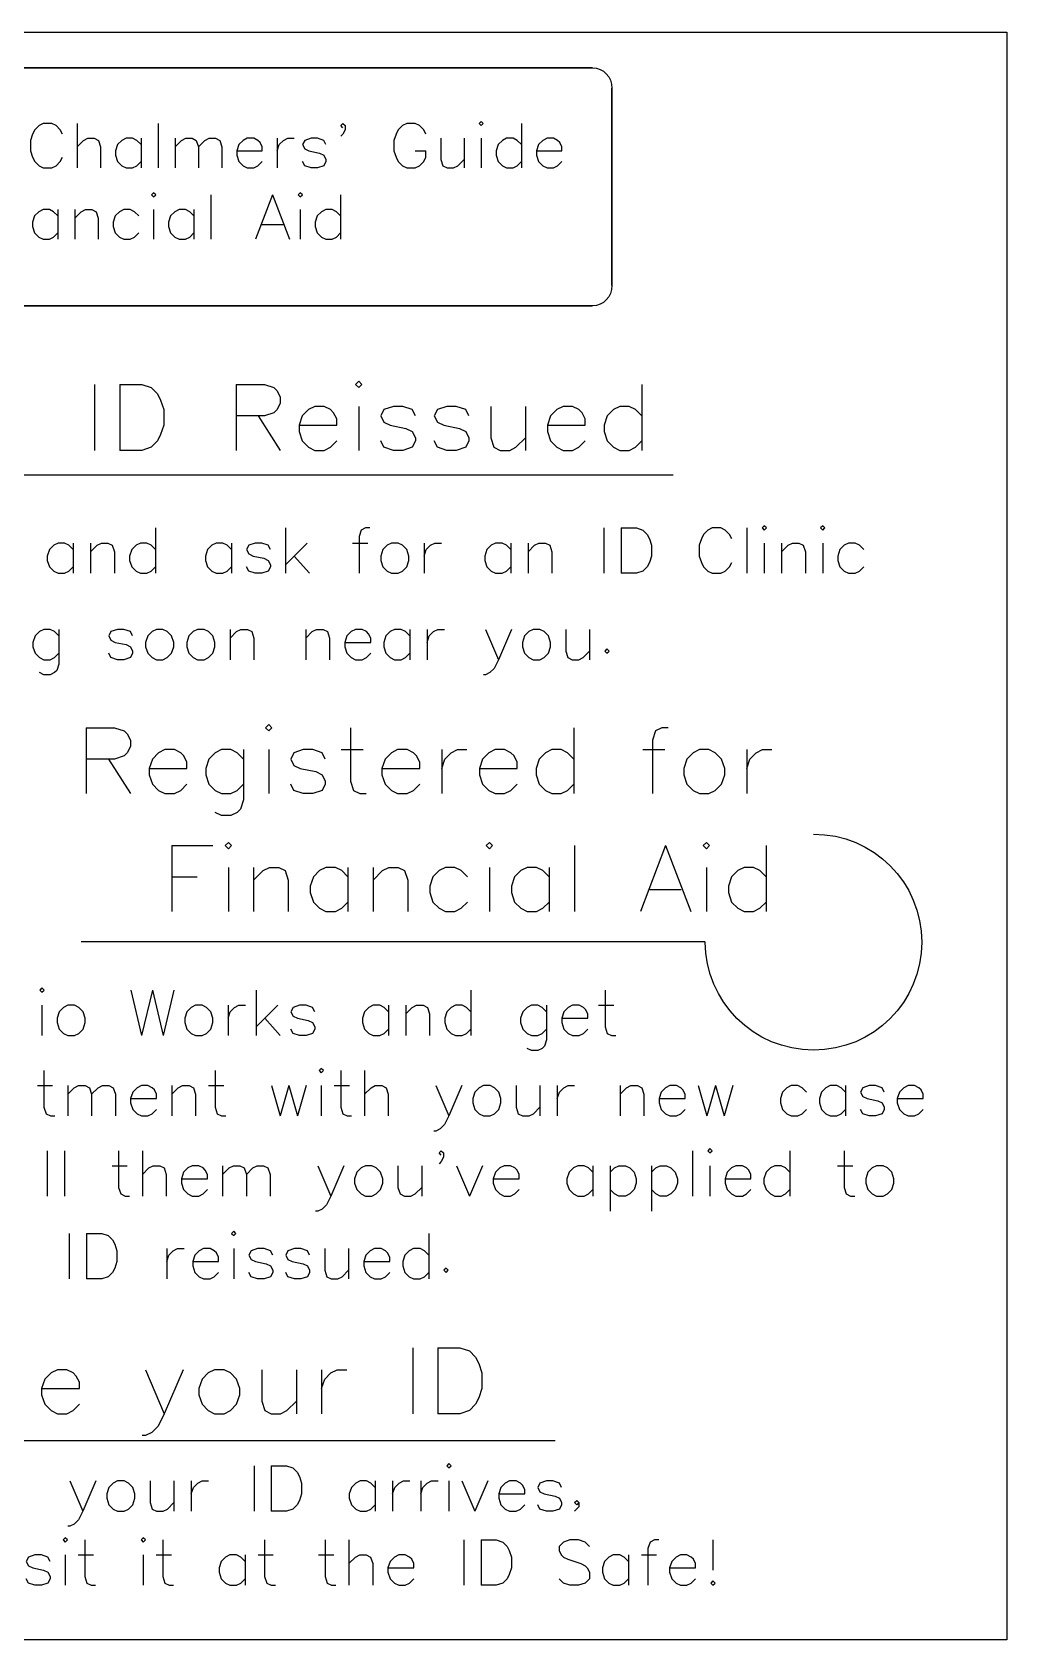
# Model space of a CAD drawing. Extents: x 0 to 396, y 0 to 198.
# Drawn here: x 276.6 to 396.5, y 0.4 to 198.1 of the extents above; entities that cross this region are included whole.
import ezdxf

# ---------------------------------------------------------------- set-up
doc = ezdxf.new("R2010")
doc.units = 0
doc.layers.get('0').update_dxf_attribs({"linetype": 'CONTINUOUS'})
doc.layers.add('Layer_1', color=7, linetype='CONTINUOUS')

msp = doc.modelspace()

# ---------------------------------------------------------------- linework, layer by layer
at = {"color": 7}
for points in [[(246.543592, 193.688111), (345.552136, 193.688111)], [(347.934304, 191.167046), (347.934304, 166.922457)], [(345.552136, 164.401392), (246.543592, 164.401392)]]:
    msp.add_lwpolyline(points, close=True, dxfattribs=at)
for points in [[(280.34556, 185.539875), (280.084144, 186.059658), (279.56132, 186.579441), (279.038496, 186.839332), (277.99284, 186.839332), (277.470016, 186.579441), (276.947184, 186.059658), (276.685776, 185.539875), (276.42436, 184.760201), (276.42436, 183.460743), (276.685776, 182.68107), (276.947184, 182.161286), (277.470016, 181.641504), (277.99284, 181.381612), (279.038496, 181.381612), (279.56132, 181.641504), (280.084144, 182.161286), (280.34556, 182.68107)], [(282.175448, 186.839332), (282.175448, 181.381612)], [(292.109152, 186.839332), (292.109152, 181.381612)], [(314.852096, 186.319549), (314.59068, 186.579441), (314.852096, 186.839332), (315.113512, 186.579441), (315.113512, 186.059658), (314.852096, 185.539875), (314.59068, 185.279983)], [(325.047208, 185.539875), (324.785792, 186.059658), (324.262968, 186.579441), (323.740144, 186.839332), (322.694488, 186.839332), (322.171664, 186.579441), (321.64884, 186.059658), (321.387424, 185.539875), (321.126008, 184.760201), (321.126008, 183.460743), (321.387424, 182.68107), (321.64884, 182.161286), (322.171664, 181.641504), (322.694488, 181.381612), (323.740144, 181.381612), (324.262968, 181.641504), (324.785792, 182.161286), (325.047208, 182.68107), (325.047208, 183.460743)], [(331.582536, 186.839332), (331.843952, 186.579441), (332.10536, 186.839332), (331.843952, 187.099223), (331.582536, 186.839332)], [(336.8108, 186.839332), (336.8108, 181.381612)], [(282.175448, 183.980526), (282.959688, 184.760201), (283.48252, 185.020092), (284.26676, 185.020092), (284.789584, 184.760201), (285.050992, 183.980526), (285.050992, 181.381612)], [(290.017848, 184.240418), (289.495024, 184.760201), (288.972192, 185.020092), (288.187952, 185.020092), (287.665128, 184.760201), (287.142304, 184.240418), (286.880896, 183.460743), (286.880896, 182.940961), (287.142304, 182.161286), (287.665128, 181.641504), (288.187952, 181.381612), (288.972192, 181.381612), (289.495024, 181.641504), (290.017848, 182.161286)], [(290.017848, 185.020092), (290.017848, 181.381612)], [(294.200456, 185.020092), (294.200456, 181.381612)], [(294.200456, 183.980526), (294.984696, 184.760201), (295.507528, 185.020092), (296.29176, 185.020092), (296.814584, 184.760201), (297.076, 183.980526), (297.076, 181.381612)], [(297.076, 183.980526), (297.86024, 184.760201), (298.383072, 185.020092), (299.167304, 185.020092), (299.690136, 184.760201), (299.951544, 183.980526), (299.951544, 181.381612)], [(301.78144, 183.460743), (304.918392, 183.460743), (304.918392, 183.980526), (304.656984, 184.50031), (304.395568, 184.760201), (303.872744, 185.020092), (303.088496, 185.020092), (302.565672, 184.760201), (302.042848, 184.240418), (301.78144, 183.460743), (301.78144, 182.940961), (302.042848, 182.161286), (302.565672, 181.641504), (303.088496, 181.381612), (303.872744, 181.381612), (304.395568, 181.641504), (304.918392, 182.161286)], [(306.748288, 185.020092), (306.748288, 181.381612)], [(306.748288, 183.460743), (307.009704, 184.240418), (307.532528, 184.760201), (308.055352, 185.020092), (308.839592, 185.020092)], [(312.760792, 184.240418), (312.499376, 184.760201), (311.715136, 185.020092), (310.930896, 185.020092), (310.146656, 184.760201), (309.885248, 184.240418), (310.146656, 183.720635), (310.669488, 183.460743), (311.976552, 183.200852), (312.499376, 182.940961), (312.760792, 182.421178), (312.760792, 182.161286), (312.499376, 181.641504), (311.715136, 181.381612), (310.930896, 181.381612), (310.146656, 181.641504), (309.885248, 182.161286)], [(326.877096, 185.020092), (326.877096, 182.421178), (327.138512, 181.641504), (327.661336, 181.381612), (328.445576, 181.381612), (328.968408, 181.641504), (329.75264, 182.421178)], [(329.75264, 185.020092), (329.75264, 181.381612)], [(331.843952, 185.020092), (331.843952, 181.381612)], [(336.8108, 184.240418), (336.287976, 184.760201), (335.765144, 185.020092), (334.980904, 185.020092), (334.45808, 184.760201), (333.935256, 184.240418), (333.67384, 183.460743), (333.67384, 182.940961), (333.935256, 182.161286), (334.45808, 181.641504), (334.980904, 181.381612), (335.765144, 181.381612), (336.287976, 181.641504), (336.8108, 182.161286)], [(338.640688, 183.460743), (341.777648, 183.460743), (341.777648, 183.980526), (341.516232, 184.50031), (341.254824, 184.760201), (340.731992, 185.020092), (339.94776, 185.020092), (339.424928, 184.760201), (338.902104, 184.240418), (338.640688, 183.460743), (338.640688, 182.940961), (338.902104, 182.161286), (339.424928, 181.641504), (339.94776, 181.381612), (340.731992, 181.381612), (341.254824, 181.641504), (341.777648, 182.161286)], [(323.740144, 183.460743), (325.047208, 183.460743)], [(291.297048, 178.070839), (291.558464, 177.810948), (291.819872, 178.070839), (291.558464, 178.33073), (291.297048, 178.070839)], [(298.616616, 178.070839), (298.616616, 172.613119)], [(306.1976, 178.070839), (304.106288, 172.613119)], [(306.1976, 178.070839), (308.288904, 172.613119)], [(309.334552, 178.070839), (309.595968, 177.810948), (309.857384, 178.070839), (309.595968, 178.33073), (309.334552, 178.070839)], [(314.562816, 178.070839), (314.562816, 172.613119)], [(279.794872, 175.471925), (279.272048, 175.991708), (278.749216, 176.251599), (277.964976, 176.251599), (277.442152, 175.991708), (276.919328, 175.471925), (276.657912, 174.69225), (276.657912, 174.172468), (276.919328, 173.392794), (277.442152, 172.873011), (277.964976, 172.613119), (278.749216, 172.613119), (279.272048, 172.873011), (279.794872, 173.392794)], [(279.794872, 176.251599), (279.794872, 172.613119)], [(281.886176, 176.251599), (281.886176, 172.613119)], [(281.886176, 175.212034), (282.670416, 175.991708), (283.19324, 176.251599), (283.97748, 176.251599), (284.500304, 175.991708), (284.76172, 175.212034), (284.76172, 172.613119)], [(289.728568, 175.471925), (289.205744, 175.991708), (288.68292, 176.251599), (287.89868, 176.251599), (287.375848, 175.991708), (286.853024, 175.471925), (286.591616, 174.69225), (286.591616, 174.172468), (286.853024, 173.392794), (287.375848, 172.873011), (287.89868, 172.613119), (288.68292, 172.613119), (289.205744, 172.873011), (289.728568, 173.392794)], [(291.558464, 176.251599), (291.558464, 172.613119)], [(296.525312, 175.471925), (296.002488, 175.991708), (295.479656, 176.251599), (294.695416, 176.251599), (294.172592, 175.991708), (293.649768, 175.471925), (293.388352, 174.69225), (293.388352, 174.172468), (293.649768, 173.392794), (294.172592, 172.873011), (294.695416, 172.613119), (295.479656, 172.613119), (296.002488, 172.873011), (296.525312, 173.392794)], [(296.525312, 176.251599), (296.525312, 172.613119)], [(309.595968, 176.251599), (309.595968, 172.613119)], [(314.562816, 175.471925), (314.039992, 175.991708), (313.517168, 176.251599), (312.732928, 176.251599), (312.210096, 175.991708), (311.687272, 175.471925), (311.425856, 174.69225), (311.425856, 174.172468), (311.687272, 173.392794), (312.210096, 172.873011), (312.732928, 172.613119), (313.517168, 172.613119), (314.039992, 172.873011), (314.562816, 173.392794)], [(304.890528, 174.432359), (307.504664, 174.432359)], [(284.308272, 154.743037), (284.308272, 146.640366)], [(287.402208, 154.743037), (287.402208, 146.640366)], [(287.402208, 154.743037), (290.109408, 154.743037), (291.269632, 154.357196), (292.04312, 153.585513), (292.429864, 152.81383), (292.816608, 151.656305), (292.816608, 149.727098), (292.429864, 148.569574), (292.04312, 147.79789), (291.269632, 147.026207), (290.109408, 146.640366), (287.402208, 146.640366)], [(301.71168, 154.743037), (301.71168, 146.640366)], [(301.71168, 154.743037), (305.192368, 154.743037), (306.352592, 154.357196), (306.739336, 153.971354), (307.12608, 153.199671), (307.12608, 152.427988), (306.739336, 151.656305), (306.352592, 151.270464), (305.192368, 150.884622), (301.71168, 150.884622)], [(316.407896, 154.743037), (316.79464, 154.357196), (317.181384, 154.743037), (316.79464, 155.128878), (316.407896, 154.743037)], [(351.601456, 154.743037), (351.601456, 146.640366)], [(304.41888, 150.884622), (307.12608, 146.640366)], [(309.446528, 149.727098), (314.08744, 149.727098), (314.08744, 150.498781), (313.700696, 151.270464), (313.313952, 151.656305), (312.540472, 152.042146), (311.38024, 152.042146), (310.60676, 151.656305), (309.833272, 150.884622), (309.446528, 149.727098), (309.446528, 148.955414), (309.833272, 147.79789), (310.60676, 147.026207), (311.38024, 146.640366), (312.540472, 146.640366), (313.313952, 147.026207), (314.08744, 147.79789)], [(316.79464, 152.042146), (316.79464, 146.640366)], [(323.756, 150.884622), (323.369256, 151.656305), (322.209032, 152.042146), (321.0488, 152.042146), (319.888576, 151.656305), (319.501832, 150.884622), (319.888576, 150.112939), (320.662056, 149.727098), (322.595768, 149.341256), (323.369256, 148.955414), (323.756, 148.183732), (323.756, 147.79789), (323.369256, 147.026207), (322.209032, 146.640366), (321.0488, 146.640366), (319.888576, 147.026207), (319.501832, 147.79789)], [(330.330624, 150.884622), (329.94388, 151.656305), (328.783656, 152.042146), (327.623424, 152.042146), (326.4632, 151.656305), (326.076456, 150.884622), (326.4632, 150.112939), (327.23668, 149.727098), (329.170392, 149.341256), (329.94388, 148.955414), (330.330624, 148.183732), (330.330624, 147.79789), (329.94388, 147.026207), (328.783656, 146.640366), (327.623424, 146.640366), (326.4632, 147.026207), (326.076456, 147.79789)], [(333.037816, 152.042146), (333.037816, 148.183732), (333.42456, 147.026207), (334.19804, 146.640366), (335.358272, 146.640366), (336.131752, 147.026207), (337.291984, 148.183732)], [(337.291984, 152.042146), (337.291984, 146.640366)], [(339.999184, 149.727098), (344.640096, 149.727098), (344.640096, 150.498781), (344.253352, 151.270464), (343.866608, 151.656305), (343.093128, 152.042146), (341.932896, 152.042146), (341.159416, 151.656305), (340.385928, 150.884622), (339.999184, 149.727098), (339.999184, 148.955414), (340.385928, 147.79789), (341.159416, 147.026207), (341.932896, 146.640366), (343.093128, 146.640366), (343.866608, 147.026207), (344.640096, 147.79789)], [(351.601456, 150.884622), (350.827968, 151.656305), (350.054488, 152.042146), (348.894256, 152.042146), (348.120776, 151.656305), (347.347288, 150.884622), (346.960544, 149.727098), (346.960544, 148.955414), (347.347288, 147.79789), (348.120776, 147.026207), (348.894256, 146.640366), (350.054488, 146.640366), (350.827968, 147.026207), (351.601456, 147.79789)], [(236.19128, 143.609001), (355.455312, 143.609001)], [(291.804176, 137.097592), (291.804176, 131.516842)], [(307.786416, 137.097592), (307.786416, 131.516842)], [(318.174864, 137.097592), (317.642128, 137.097592), (317.109384, 136.831842), (316.843016, 136.034592), (316.843016, 131.516842)], [(346.94288, 137.097592), (346.94288, 131.516842)], [(349.073832, 137.097592), (349.073832, 131.516842)], [(349.073832, 137.097592), (350.938432, 137.097592), (351.737544, 136.831842), (352.27028, 136.300342), (352.536648, 135.768842), (352.803024, 134.971592), (352.803024, 133.642842), (352.536648, 132.845593), (352.27028, 132.314092), (351.737544, 131.782592), (350.938432, 131.516842), (349.073832, 131.516842)], [(362.658736, 135.768842), (362.392368, 136.300342), (361.859624, 136.831842), (361.326888, 137.097592), (360.261408, 137.097592), (359.728656, 136.831842), (359.19592, 136.300342), (358.929552, 135.768842), (358.663176, 134.971592), (358.663176, 133.642842), (358.929552, 132.845593), (359.19592, 132.314092), (359.728656, 131.782592), (360.261408, 131.516842), (361.326888, 131.516842), (361.859624, 131.782592), (362.392368, 132.314092), (362.658736, 132.845593)], [(364.523328, 137.097592), (364.523328, 131.516842)], [(366.38792, 137.097592), (366.654288, 136.831842), (366.920664, 137.097592), (366.654288, 137.363342), (366.38792, 137.097592)], [(373.579928, 137.097592), (373.846304, 136.831842), (374.112672, 137.097592), (373.846304, 137.363342), (373.579928, 137.097592)], [(281.682096, 134.440093), (281.14936, 134.971592), (280.616616, 135.237342), (279.817512, 135.237342), (279.284768, 134.971592), (278.752024, 134.440093), (278.485656, 133.642842), (278.485656, 133.111342), (278.752024, 132.314092), (279.284768, 131.782592), (279.817512, 131.516842), (280.616616, 131.516842), (281.14936, 131.782592), (281.682096, 132.314092)], [(281.682096, 135.237342), (281.682096, 131.516842)], [(283.813072, 135.237342), (283.813072, 131.516842)], [(283.813072, 134.174342), (284.612184, 134.971592), (285.14492, 135.237342), (285.94404, 135.237342), (286.476776, 134.971592), (286.743144, 134.174342), (286.743144, 131.516842)], [(291.804176, 134.440093), (291.27144, 134.971592), (290.738696, 135.237342), (289.939592, 135.237342), (289.406848, 134.971592), (288.874104, 134.440093), (288.607736, 133.642842), (288.607736, 133.111342), (288.874104, 132.314092), (289.406848, 131.782592), (289.939592, 131.516842), (290.738696, 131.516842), (291.27144, 131.782592), (291.804176, 132.314092)], [(301.127144, 134.440093), (300.594408, 134.971592), (300.061664, 135.237342), (299.26256, 135.237342), (298.729808, 134.971592), (298.197072, 134.440093), (297.930704, 133.642842), (297.930704, 133.111342), (298.197072, 132.314092), (298.729808, 131.782592), (299.26256, 131.516842), (300.061664, 131.516842), (300.594408, 131.782592), (301.127144, 132.314092)], [(301.127144, 135.237342), (301.127144, 131.516842)], [(305.921824, 134.440093), (305.655448, 134.971592), (304.856336, 135.237342), (304.057232, 135.237342), (303.25812, 134.971592), (302.991752, 134.440093), (303.25812, 133.908592), (303.790864, 133.642842), (305.122712, 133.377092), (305.655448, 133.111342), (305.921824, 132.579842), (305.921824, 132.314092), (305.655448, 131.782592), (304.856336, 131.516842), (304.057232, 131.516842), (303.25812, 131.782592), (302.991752, 132.314092)], [(310.45012, 135.237342), (307.786416, 132.579842)], [(316.043904, 135.237342), (317.908496, 135.237342)], [(320.838568, 135.237342), (320.305824, 134.971592), (319.773088, 134.440093), (319.50672, 133.642842), (319.50672, 133.111342), (319.773088, 132.314092), (320.305824, 131.782592), (320.838568, 131.516842), (321.637672, 131.516842), (322.170416, 131.782592), (322.703152, 132.314092), (322.969536, 133.111342), (322.969536, 133.642842), (322.703152, 134.440093), (322.170416, 134.971592), (321.637672, 135.237342), (320.838568, 135.237342)], [(324.83412, 135.237342), (324.83412, 131.516842)], [(324.83412, 133.642842), (325.100496, 134.440093), (325.633232, 134.971592), (326.165968, 135.237342), (326.965088, 135.237342)], [(335.488944, 134.440093), (334.956208, 134.971592), (334.423464, 135.237342), (333.62436, 135.237342), (333.091616, 134.971592), (332.558872, 134.440093), (332.292504, 133.642842), (332.292504, 133.111342), (332.558872, 132.314092), (333.091616, 131.782592), (333.62436, 131.516842), (334.423464, 131.516842), (334.956208, 131.782592), (335.488944, 132.314092)], [(335.488944, 135.237342), (335.488944, 131.516842)], [(337.619912, 135.237342), (337.619912, 131.516842)], [(337.619912, 134.174342), (338.419024, 134.971592), (338.95176, 135.237342), (339.75088, 135.237342), (340.283616, 134.971592), (340.549984, 134.174342), (340.549984, 131.516842)], [(366.654288, 135.237342), (366.654288, 131.516842)], [(368.785256, 135.237342), (368.785256, 131.516842)], [(368.785256, 134.174342), (369.584368, 134.971592), (370.117104, 135.237342), (370.916224, 135.237342), (371.44896, 134.971592), (371.715328, 134.174342), (371.715328, 131.516842)], [(373.846304, 135.237342), (373.846304, 131.516842)], [(378.907336, 134.440093), (378.3746, 134.971592), (377.841856, 135.237342), (377.042752, 135.237342), (376.51, 134.971592), (375.977264, 134.440093), (375.710896, 133.642842), (375.710896, 133.111342), (375.977264, 132.314092), (376.51, 131.782592), (377.042752, 131.516842), (377.841856, 131.516842), (378.3746, 131.782592), (378.907336, 132.314092)], [(308.851896, 133.642842), (310.716488, 131.516842)], [(279.918896, 123.817541), (279.38616, 124.34904), (278.853416, 124.61479), (278.054312, 124.61479), (277.521568, 124.34904), (276.988824, 123.817541), (276.722456, 123.02029), (276.722456, 122.48879), (276.988824, 121.691541), (277.521568, 121.160041), (278.054312, 120.89429), (278.853416, 120.89429), (279.38616, 121.160041), (279.918896, 121.691541)], [(279.918896, 124.61479), (279.918896, 120.36279), (279.652528, 119.565541), (279.38616, 119.299791), (278.853416, 119.034041), (278.054312, 119.034041), (277.521568, 119.299791)], [(288.975496, 123.817541), (288.709128, 124.34904), (287.910016, 124.61479), (287.110904, 124.61479), (286.311792, 124.34904), (286.045424, 123.817541), (286.311792, 123.286041), (286.844536, 123.02029), (288.176392, 122.75454), (288.709128, 122.48879), (288.975496, 121.95729), (288.975496, 121.691541), (288.709128, 121.160041), (287.910016, 120.89429), (287.110904, 120.89429), (286.311792, 121.160041), (286.045424, 121.691541)], [(291.905584, 124.61479), (291.37284, 124.34904), (290.840096, 123.817541), (290.573728, 123.02029), (290.573728, 122.48879), (290.840096, 121.691541), (291.37284, 121.160041), (291.905584, 120.89429), (292.704688, 120.89429), (293.237432, 121.160041), (293.770168, 121.691541), (294.036544, 122.48879), (294.036544, 123.02029), (293.770168, 123.817541), (293.237432, 124.34904), (292.704688, 124.61479), (291.905584, 124.61479)], [(296.966616, 124.61479), (296.433872, 124.34904), (295.901136, 123.817541), (295.634768, 123.02029), (295.634768, 122.48879), (295.901136, 121.691541), (296.433872, 121.160041), (296.966616, 120.89429), (297.76572, 120.89429), (298.298472, 121.160041), (298.831208, 121.691541), (299.097584, 122.48879), (299.097584, 123.02029), (298.831208, 123.817541), (298.298472, 124.34904), (297.76572, 124.61479), (296.966616, 124.61479)], [(300.962168, 124.61479), (300.962168, 120.89429)], [(300.962168, 123.55179), (301.761288, 124.34904), (302.294024, 124.61479), (303.093136, 124.61479), (303.625872, 124.34904), (303.89224, 123.55179), (303.89224, 120.89429)], [(310.285144, 124.61479), (310.285144, 120.89429)], [(310.285144, 123.55179), (311.084256, 124.34904), (311.617, 124.61479), (312.416112, 124.61479), (312.948848, 124.34904), (313.215216, 123.55179), (313.215216, 120.89429)], [(315.079816, 123.02029), (318.276256, 123.02029), (318.276256, 123.55179), (318.00988, 124.08329), (317.743512, 124.34904), (317.210768, 124.61479), (316.411664, 124.61479), (315.87892, 124.34904), (315.346184, 123.817541), (315.079816, 123.02029), (315.079816, 122.48879), (315.346184, 121.691541), (315.87892, 121.160041), (316.411664, 120.89429), (317.210768, 120.89429), (317.743512, 121.160041), (318.276256, 121.691541)], [(323.07092, 123.817541), (322.538184, 124.34904), (322.00544, 124.61479), (321.206328, 124.61479), (320.673584, 124.34904), (320.140848, 123.817541), (319.87448, 123.02029), (319.87448, 122.48879), (320.140848, 121.691541), (320.673584, 121.160041), (321.206328, 120.89429), (322.00544, 120.89429), (322.538184, 121.160041), (323.07092, 121.691541)], [(323.07092, 124.61479), (323.07092, 120.89429)], [(325.201888, 124.61479), (325.201888, 120.89429)], [(325.201888, 123.02029), (325.468264, 123.817541), (326.001, 124.34904), (326.533736, 124.61479), (327.332848, 124.61479)], [(335.590336, 124.61479), (333.992112, 120.89429), (333.459376, 119.831291), (332.926632, 119.299791), (332.393896, 119.034041), (332.12752, 119.034041)], [(332.393896, 124.61479), (333.992112, 120.89429)], [(338.25404, 124.61479), (337.721296, 124.34904), (337.18856, 123.817541), (336.922192, 123.02029), (336.922192, 122.48879), (337.18856, 121.691541), (337.721296, 121.160041), (338.25404, 120.89429), (339.053152, 120.89429), (339.585896, 121.160041), (340.118632, 121.691541), (340.385008, 122.48879), (340.385008, 123.02029), (340.118632, 123.817541), (339.585896, 124.34904), (339.053152, 124.61479), (338.25404, 124.61479)], [(342.249608, 124.61479), (342.249608, 121.95729), (342.515976, 121.160041), (343.04872, 120.89429), (343.847824, 120.89429), (344.380568, 121.160041), (345.179672, 121.95729)], [(345.179672, 124.61479), (345.179672, 120.89429)], [(347.31064, 122.223041), (347.044272, 121.95729), (347.31064, 121.691541), (347.577008, 121.95729), (347.31064, 122.223041)], [(305.334528, 112.531925), (305.721272, 112.146077), (306.108016, 112.531925), (305.721272, 112.917757), (305.334528, 112.531925)], [(283.290208, 112.531925), (283.290208, 104.429245)], [(283.290208, 112.531925), (286.770888, 112.531925), (287.931112, 112.146077), (288.317856, 111.760229), (288.7046, 110.988549), (288.7046, 110.216869), (288.317856, 109.445189), (287.931112, 109.059349), (286.770888, 108.673501), (283.290208, 108.673501)], [(315.776568, 112.531925), (315.776568, 105.972613), (316.163312, 104.815093), (316.9368, 104.429245), (317.71028, 104.429245)], [(343.235288, 112.531925), (343.235288, 104.429245)], [(354.837552, 112.531925), (354.064064, 112.531925), (353.290584, 112.146077), (352.90384, 110.988549), (352.90384, 104.429245)], [(291.025056, 107.515973), (295.665968, 107.515973), (295.665968, 108.287669), (295.279216, 109.059349), (294.89248, 109.445189), (294.118992, 109.831029), (292.958768, 109.831029), (292.18528, 109.445189), (291.4118, 108.673501), (291.025056, 107.515973), (291.025056, 106.744293), (291.4118, 105.586773), (292.18528, 104.815093), (292.958768, 104.429245), (294.118992, 104.429245), (294.89248, 104.815093), (295.665968, 105.586773)], [(302.627336, 108.673501), (301.853848, 109.445189), (301.08036, 109.831029), (299.920128, 109.831029), (299.146648, 109.445189), (298.373168, 108.673501), (297.986424, 107.515973), (297.986424, 106.744293), (298.373168, 105.586773), (299.146648, 104.815093), (299.920128, 104.429245), (301.08036, 104.429245), (301.853848, 104.815093), (302.627336, 105.586773)], [(302.627336, 109.831029), (302.627336, 103.657565), (302.240584, 102.500037), (301.853848, 102.114197), (301.08036, 101.728357), (299.920128, 101.728357), (299.146648, 102.114197)], [(305.721272, 109.831029), (305.721272, 104.429245)], [(312.682632, 108.673501), (312.295888, 109.445189), (311.135656, 109.831029), (309.975432, 109.831029), (308.8152, 109.445189), (308.428464, 108.673501), (308.8152, 107.901821), (309.588696, 107.515973), (311.5224, 107.130141), (312.295888, 106.744293), (312.682632, 105.972613), (312.682632, 105.586773), (312.295888, 104.815093), (311.135656, 104.429245), (309.975432, 104.429245), (308.8152, 104.815093), (308.428464, 105.586773)], [(314.616344, 109.831029), (317.323544, 109.831029)], [(319.643992, 107.515973), (324.284904, 107.515973), (324.284904, 108.287669), (323.89816, 109.059349), (323.511416, 109.445189), (322.737928, 109.831029), (321.577704, 109.831029), (320.804216, 109.445189), (320.030736, 108.673501), (319.643992, 107.515973), (319.643992, 106.744293), (320.030736, 105.586773), (320.804216, 104.815093), (321.577704, 104.429245), (322.737928, 104.429245), (323.511416, 104.815093), (324.284904, 105.586773)], [(326.992104, 109.831029), (326.992104, 104.429245)], [(326.992104, 107.515973), (327.378848, 108.673501), (328.152328, 109.445189), (328.925816, 109.831029), (330.08604, 109.831029)], [(331.633008, 107.515973), (336.27392, 107.515973), (336.27392, 108.287669), (335.887176, 109.059349), (335.50044, 109.445189), (334.726944, 109.831029), (333.56672, 109.831029), (332.793232, 109.445189), (332.019752, 108.673501), (331.633008, 107.515973), (331.633008, 106.744293), (332.019752, 105.586773), (332.793232, 104.815093), (333.56672, 104.429245), (334.726944, 104.429245), (335.50044, 104.815093), (336.27392, 105.586773)], [(343.235288, 108.673501), (342.461808, 109.445189), (341.688312, 109.831029), (340.528088, 109.831029), (339.7546, 109.445189), (338.98112, 108.673501), (338.594376, 107.515973), (338.594376, 106.744293), (338.98112, 105.586773), (339.7546, 104.815093), (340.528088, 104.429245), (341.688312, 104.429245), (342.461808, 104.815093), (343.235288, 105.586773)], [(351.743608, 109.831029), (354.450816, 109.831029)], [(358.704976, 109.831029), (357.931496, 109.445189), (357.158016, 108.673501), (356.771272, 107.515973), (356.771272, 106.744293), (357.158016, 105.586773), (357.931496, 104.815093), (358.704976, 104.429245), (359.865208, 104.429245), (360.638696, 104.815093), (361.412184, 105.586773), (361.79892, 106.744293), (361.79892, 107.515973), (361.412184, 108.673501), (360.638696, 109.445189), (359.865208, 109.831029), (358.704976, 109.831029)], [(364.50612, 109.831029), (364.50612, 104.429245)], [(364.50612, 107.515973), (364.892864, 108.673501), (365.666344, 109.445189), (366.439832, 109.831029), (367.600056, 109.831029)], [(285.9974, 108.673501), (288.7046, 104.429245)], [(293.808008, 98.039205), (293.808008, 89.936533)], [(293.808008, 98.039205), (298.835656, 98.039205)], [(300.382624, 98.039205), (300.769376, 97.653357), (301.15612, 98.039205), (300.769376, 98.425045), (300.382624, 98.039205)], [(332.482248, 98.039205), (332.868992, 97.653357), (333.255736, 98.039205), (332.868992, 98.425045), (332.482248, 98.039205)], [(343.31104, 98.039205), (343.31104, 89.936533)], [(354.526568, 98.039205), (351.432632, 89.936533)], [(354.526568, 98.039205), (357.620512, 89.936533)], [(359.167472, 98.039205), (359.554224, 97.653357), (359.940968, 98.039205), (359.554224, 98.425045), (359.167472, 98.039205)], [(366.902328, 98.039205), (366.902328, 89.936533)], [(300.769376, 95.338309), (300.769376, 89.936533)], [(303.863312, 95.338309), (303.863312, 89.936533)], [(303.863312, 93.794949), (305.023536, 94.952477), (305.797024, 95.338309), (306.957248, 95.338309), (307.730736, 94.952477), (308.11748, 93.794949), (308.11748, 89.936533)], [(315.465584, 94.180789), (314.692104, 94.952477), (313.918608, 95.338309), (312.758384, 95.338309), (311.984896, 94.952477), (311.211416, 94.180789), (310.824672, 93.023261), (310.824672, 92.251581), (311.211416, 91.094053), (311.984896, 90.322373), (312.758384, 89.936533), (313.918608, 89.936533), (314.692104, 90.322373), (315.465584, 91.094053)], [(315.465584, 95.338309), (315.465584, 89.936533)], [(318.55952, 95.338309), (318.55952, 89.936533)], [(318.55952, 93.794949), (319.719752, 94.952477), (320.493232, 95.338309), (321.653456, 95.338309), (322.426944, 94.952477), (322.813688, 93.794949), (322.813688, 89.936533)], [(330.161792, 94.180789), (329.388312, 94.952477), (328.614816, 95.338309), (327.454592, 95.338309), (326.681112, 94.952477), (325.907624, 94.180789), (325.52088, 93.023261), (325.52088, 92.251581), (325.907624, 91.094053), (326.681112, 90.322373), (327.454592, 89.936533), (328.614816, 89.936533), (329.388312, 90.322373), (330.161792, 91.094053)], [(332.868992, 95.338309), (332.868992, 89.936533)], [(340.217096, 94.180789), (339.443616, 94.952477), (338.670128, 95.338309), (337.509896, 95.338309), (336.736416, 94.952477), (335.962936, 94.180789), (335.576184, 93.023261), (335.576184, 92.251581), (335.962936, 91.094053), (336.736416, 90.322373), (337.509896, 89.936533), (338.670128, 89.936533), (339.443616, 90.322373), (340.217096, 91.094053)], [(340.217096, 95.338309), (340.217096, 89.936533)], [(359.554224, 95.338309), (359.554224, 89.936533)], [(366.902328, 94.180789), (366.12884, 94.952477), (365.355352, 95.338309), (364.195128, 95.338309), (363.42164, 94.952477), (362.64816, 94.180789), (362.261416, 93.023261), (362.261416, 92.251581), (362.64816, 91.094053), (363.42164, 90.322373), (364.195128, 89.936533), (365.355352, 89.936533), (366.12884, 90.322373), (366.902328, 91.094053)], [(293.808008, 94.180789), (296.901944, 94.180789)], [(352.592864, 92.637421), (356.46028, 92.637421)], [(359.39584, 86.208061), (282.64576, 86.208061)], [(277.556816, 80.255829), (277.823184, 79.990085), (278.08956, 80.255829), (277.823184, 80.521581), (277.556816, 80.255829)], [(288.744384, 80.255829), (290.076232, 74.675077)], [(291.40808, 80.255829), (290.076232, 74.675077)], [(291.40808, 80.255829), (292.739936, 74.675077)], [(294.071784, 80.255829), (292.739936, 74.675077)], [(304.193864, 80.255829), (304.193864, 74.675077)], [(330.564544, 80.255829), (330.564544, 74.675077)], [(347.07952, 80.255829), (347.07952, 75.738077), (347.345888, 74.940829), (347.878632, 74.675077), (348.411368, 74.675077)], [(277.823184, 78.395581), (277.823184, 74.675077)], [(281.019632, 78.395581), (280.486888, 78.129829), (279.954152, 77.598325), (279.687776, 76.801077), (279.687776, 76.269573), (279.954152, 75.472333), (280.486888, 74.940829), (281.019632, 74.675077), (281.818736, 74.675077), (282.351488, 74.940829), (282.884224, 75.472333), (283.1506, 76.269573), (283.1506, 76.801077), (282.884224, 77.598325), (282.351488, 78.129829), (281.818736, 78.395581), (281.019632, 78.395581)], [(296.735496, 78.395581), (296.202752, 78.129829), (295.670016, 77.598325), (295.40364, 76.801077), (295.40364, 76.269573), (295.670016, 75.472333), (296.202752, 74.940829), (296.735496, 74.675077), (297.5346, 74.675077), (298.067344, 74.940829), (298.60008, 75.472333), (298.866456, 76.269573), (298.866456, 76.801077), (298.60008, 77.598325), (298.067344, 78.129829), (297.5346, 78.395581), (296.735496, 78.395581)], [(300.731048, 78.395581), (300.731048, 74.675077)], [(300.731048, 76.801077), (300.997424, 77.598325), (301.53016, 78.129829), (302.062896, 78.395581), (302.862016, 78.395581)], [(306.857568, 78.395581), (304.193864, 75.738077)], [(311.385864, 77.598325), (311.119496, 78.129829), (310.320384, 78.395581), (309.52128, 78.395581), (308.72216, 78.129829), (308.455792, 77.598325), (308.72216, 77.066829), (309.254912, 76.801077), (310.58676, 76.535333), (311.119496, 76.269573), (311.385864, 75.738077), (311.385864, 75.472333), (311.119496, 74.940829), (310.320384, 74.675077), (309.52128, 74.675077), (308.72216, 74.940829), (308.455792, 75.472333)], [(320.442464, 77.598325), (319.909728, 78.129829), (319.376984, 78.395581), (318.577872, 78.395581), (318.045128, 78.129829), (317.512392, 77.598325), (317.246024, 76.801077), (317.246024, 76.269573), (317.512392, 75.472333), (318.045128, 74.940829), (318.577872, 74.675077), (319.376984, 74.675077), (319.909728, 74.940829), (320.442464, 75.472333)], [(320.442464, 78.395581), (320.442464, 74.675077)], [(322.573432, 78.395581), (322.573432, 74.675077)], [(322.573432, 77.332573), (323.372552, 78.129829), (323.905288, 78.395581), (324.7044, 78.395581), (325.237136, 78.129829), (325.503504, 77.332573), (325.503504, 74.675077)], [(330.564544, 77.598325), (330.031808, 78.129829), (329.499064, 78.395581), (328.699952, 78.395581), (328.167208, 78.129829), (327.634472, 77.598325), (327.368104, 76.801077), (327.368104, 76.269573), (327.634472, 75.472333), (328.167208, 74.940829), (328.699952, 74.675077), (329.499064, 74.675077), (330.031808, 74.940829), (330.564544, 75.472333)], [(339.887512, 77.598325), (339.354768, 78.129829), (338.822024, 78.395581), (338.02292, 78.395581), (337.490176, 78.129829), (336.95744, 77.598325), (336.691072, 76.801077), (336.691072, 76.269573), (336.95744, 75.472333), (337.490176, 74.940829), (338.02292, 74.675077), (338.822024, 74.675077), (339.354768, 74.940829), (339.887512, 75.472333)], [(339.887512, 78.395581), (339.887512, 74.143573), (339.621144, 73.346333), (339.354768, 73.080573), (338.822024, 72.814829), (338.02292, 72.814829), (337.490176, 73.080573)], [(341.752112, 76.801077), (344.948552, 76.801077), (344.948552, 77.332573), (344.682184, 77.864077), (344.415816, 78.129829), (343.883072, 78.395581), (343.083968, 78.395581), (342.551216, 78.129829), (342.01848, 77.598325), (341.752112, 76.801077), (341.752112, 76.269573), (342.01848, 75.472333), (342.551216, 74.940829), (343.083968, 74.675077), (343.883072, 74.675077), (344.415816, 74.940829), (344.948552, 75.472333)], [(346.2804, 78.395581), (348.145, 78.395581)], [(305.259344, 76.801077), (307.123936, 74.675077)], [(278.077592, 70.372325), (278.077592, 65.854573), (278.34396, 65.057317), (278.876712, 64.791573), (279.409448, 64.791573)], [(299.120872, 70.372325), (299.120872, 65.854573), (299.38724, 65.057317), (299.919984, 64.791573), (300.45272, 64.791573)], [(311.906648, 70.372325), (312.173016, 70.106573), (312.439384, 70.372325), (312.173016, 70.638069), (311.906648, 70.372325)], [(314.570352, 70.372325), (314.570352, 65.854573), (314.83672, 65.057317), (315.369464, 64.791573), (315.9022, 64.791573)], [(317.500432, 70.372325), (317.500432, 64.791573)], [(277.27848, 68.512069), (279.14308, 68.512069)], [(281.007664, 68.512069), (281.007664, 64.791573)], [(281.007664, 67.449069), (281.806776, 68.246317), (282.339528, 68.512069), (283.138632, 68.512069), (283.671376, 68.246317), (283.937744, 67.449069), (283.937744, 64.791573)], [(283.937744, 67.449069), (284.736856, 68.246317), (285.269592, 68.512069), (286.068712, 68.512069), (286.601448, 68.246317), (286.867824, 67.449069), (286.867824, 64.791573)], [(288.732416, 66.917573), (291.928856, 66.917573), (291.928856, 67.449069), (291.662488, 67.980573), (291.39612, 68.246317), (290.863376, 68.512069), (290.064272, 68.512069), (289.531528, 68.246317), (288.998792, 67.714813), (288.732416, 66.917573), (288.732416, 66.386069), (288.998792, 65.588821), (289.531528, 65.057317), (290.064272, 64.791573), (290.863376, 64.791573), (291.39612, 65.057317), (291.928856, 65.588821)], [(293.793456, 68.512069), (293.793456, 64.791573)], [(293.793456, 67.449069), (294.592568, 68.246317), (295.125304, 68.512069), (295.924424, 68.512069), (296.45716, 68.246317), (296.723528, 67.449069), (296.723528, 64.791573)], [(298.321752, 68.512069), (300.186352, 68.512069)], [(306.046504, 68.512069), (307.111984, 64.791573)], [(308.177464, 68.512069), (307.111984, 64.791573)], [(308.177464, 68.512069), (309.242952, 64.791573)], [(310.308432, 68.512069), (309.242952, 64.791573)], [(312.173016, 68.512069), (312.173016, 64.791573)], [(313.77124, 68.512069), (315.635832, 68.512069)], [(317.500432, 67.449069), (318.299544, 68.246317), (318.83228, 68.512069), (319.6314, 68.512069), (320.164136, 68.246317), (320.430504, 67.449069), (320.430504, 64.791573)], [(329.487096, 68.512069), (327.88888, 64.791573), (327.356144, 63.728573), (326.8234, 63.197069), (326.290664, 62.931317), (326.02428, 62.931317)], [(326.290664, 68.512069), (327.88888, 64.791573)], [(332.150808, 68.512069), (331.618064, 68.246317), (331.085328, 67.714813), (330.81896, 66.917573), (330.81896, 66.386069), (331.085328, 65.588821), (331.618064, 65.057317), (332.150808, 64.791573), (332.94992, 64.791573), (333.482664, 65.057317), (334.0154, 65.588821), (334.281776, 66.386069), (334.281776, 66.917573), (334.0154, 67.714813), (333.482664, 68.246317), (332.94992, 68.512069), (332.150808, 68.512069)], [(336.14636, 68.512069), (336.14636, 65.854573), (336.412736, 65.057317), (336.94548, 64.791573), (337.744584, 64.791573), (338.277328, 65.057317), (339.076432, 65.854573)], [(339.076432, 68.512069), (339.076432, 64.791573)], [(341.2074, 68.512069), (341.2074, 64.791573)], [(341.2074, 66.917573), (341.473776, 67.714813), (342.006512, 68.246317), (342.539248, 68.512069), (343.338368, 68.512069)], [(348.932152, 68.512069), (348.932152, 64.791573)], [(348.932152, 67.449069), (349.731264, 68.246317), (350.264008, 68.512069), (351.06312, 68.512069), (351.595856, 68.246317), (351.862224, 67.449069), (351.862224, 64.791573)], [(353.726824, 66.917573), (356.923264, 66.917573), (356.923264, 67.449069), (356.656896, 67.980573), (356.39052, 68.246317), (355.857776, 68.512069), (355.058672, 68.512069), (354.525928, 68.246317), (353.993192, 67.714813), (353.726824, 66.917573), (353.726824, 66.386069), (353.993192, 65.588821), (354.525928, 65.057317), (355.058672, 64.791573), (355.857776, 64.791573), (356.39052, 65.057317), (356.923264, 65.588821)], [(358.521488, 68.512069), (359.586968, 64.791573)], [(360.652456, 68.512069), (359.586968, 64.791573)], [(360.652456, 68.512069), (361.717936, 64.791573)], [(362.783416, 68.512069), (361.717936, 64.791573)], [(371.840008, 67.714813), (371.307272, 68.246317), (370.774528, 68.512069), (369.975416, 68.512069), (369.442672, 68.246317), (368.909936, 67.714813), (368.643568, 66.917573), (368.643568, 66.386069), (368.909936, 65.588821), (369.442672, 65.057317), (369.975416, 64.791573), (370.774528, 64.791573), (371.307272, 65.057317), (371.840008, 65.588821)], [(376.634672, 67.714813), (376.101936, 68.246317), (375.569192, 68.512069), (374.770088, 68.512069), (374.237344, 68.246317), (373.704608, 67.714813), (373.438232, 66.917573), (373.438232, 66.386069), (373.704608, 65.588821), (374.237344, 65.057317), (374.770088, 64.791573), (375.569192, 64.791573), (376.101936, 65.057317), (376.634672, 65.588821)], [(376.634672, 68.512069), (376.634672, 64.791573)], [(381.429352, 67.714813), (381.162984, 68.246317), (380.363872, 68.512069), (379.56476, 68.512069), (378.765648, 68.246317), (378.49928, 67.714813), (378.765648, 67.183317), (379.298392, 66.917573), (380.630248, 66.651821), (381.162984, 66.386069), (381.429352, 65.854573), (381.429352, 65.588821), (381.162984, 65.057317), (380.363872, 64.791573), (379.56476, 64.791573), (378.765648, 65.057317), (378.49928, 65.588821)], [(383.027576, 66.917573), (386.224016, 66.917573), (386.224016, 67.449069), (385.957648, 67.980573), (385.69128, 68.246317), (385.158536, 68.512069), (384.359432, 68.512069), (383.826688, 68.246317), (383.293944, 67.714813), (383.027576, 66.917573), (383.027576, 66.386069), (383.293944, 65.588821), (383.826688, 65.057317), (384.359432, 64.791573), (385.158536, 64.791573), (385.69128, 65.057317), (386.224016, 65.588821)], [(278.461768, 60.509221), (278.461768, 54.928469)], [(280.592728, 60.509221), (280.592728, 54.928469)], [(287.251992, 60.509221), (287.251992, 55.991477), (287.51836, 55.194221), (288.051112, 54.928469), (288.583848, 54.928469)], [(290.182064, 60.509221), (290.182064, 54.928469)], [(326.9412, 59.977717), (326.674832, 60.243477), (326.9412, 60.509221), (327.207568, 60.243477), (327.207568, 59.711973), (326.9412, 59.180477), (326.674832, 58.914717)], [(357.840176, 60.509221), (357.840176, 54.928469)], [(359.704776, 60.509221), (359.971144, 60.243477), (360.237512, 60.509221), (359.971144, 60.774973), (359.704776, 60.509221)], [(369.826848, 60.509221), (369.826848, 54.928469)], [(376.486112, 60.509221), (376.486112, 55.991477), (376.75248, 55.194221), (377.285224, 54.928469), (377.81796, 54.928469)], [(286.45288, 58.648973), (288.31748, 58.648973)], [(290.182064, 57.585973), (290.981176, 58.383221), (291.51392, 58.648973), (292.313032, 58.648973), (292.845768, 58.383221), (293.112136, 57.585973), (293.112136, 54.928469)], [(294.976744, 57.054477), (298.173184, 57.054477), (298.173184, 57.585973), (297.906808, 58.117477), (297.64044, 58.383221), (297.107696, 58.648973), (296.308592, 58.648973), (295.775848, 58.383221), (295.243112, 57.851717), (294.976744, 57.054477), (294.976744, 56.522973), (295.243112, 55.725725), (295.775848, 55.194221), (296.308592, 54.928469), (297.107696, 54.928469), (297.64044, 55.194221), (298.173184, 55.725725)], [(300.037776, 58.648973), (300.037776, 54.928469)], [(300.037776, 57.585973), (300.836888, 58.383221), (301.369632, 58.648973), (302.168744, 58.648973), (302.701488, 58.383221), (302.967856, 57.585973), (302.967856, 54.928469)], [(302.967856, 57.585973), (303.766968, 58.383221), (304.299704, 58.648973), (305.098824, 58.648973), (305.63156, 58.383221), (305.897936, 57.585973), (305.897936, 54.928469)], [(314.95452, 58.648973), (313.356304, 54.928469), (312.823568, 53.865469), (312.290824, 53.333965), (311.758088, 53.068221), (311.491704, 53.068221)], [(311.758088, 58.648973), (313.356304, 54.928469)], [(317.618232, 58.648973), (317.085488, 58.383221), (316.552752, 57.851717), (316.286384, 57.054477), (316.286384, 56.522973), (316.552752, 55.725725), (317.085488, 55.194221), (317.618232, 54.928469), (318.417336, 54.928469), (318.950088, 55.194221), (319.482824, 55.725725), (319.7492, 56.522973), (319.7492, 57.054477), (319.482824, 57.851717), (318.950088, 58.383221), (318.417336, 58.648973), (317.618232, 58.648973)], [(321.613784, 58.648973), (321.613784, 55.991477), (321.88016, 55.194221), (322.412904, 54.928469), (323.212008, 54.928469), (323.744752, 55.194221), (324.543856, 55.991477)], [(324.543856, 58.648973), (324.543856, 54.928469)], [(328.8058, 58.648973), (330.404016, 54.928469)], [(332.002232, 58.648973), (330.404016, 54.928469)], [(333.334096, 57.054477), (336.530536, 57.054477), (336.530536, 57.585973), (336.264168, 58.117477), (335.9978, 58.383221), (335.465056, 58.648973), (334.665944, 58.648973), (334.1332, 58.383221), (333.600464, 57.851717), (333.334096, 57.054477), (333.334096, 56.522973), (333.600464, 55.725725), (334.1332, 55.194221), (334.665944, 54.928469), (335.465056, 54.928469), (335.9978, 55.194221), (336.530536, 55.725725)], [(345.587128, 57.851717), (345.054392, 58.383221), (344.521648, 58.648973), (343.722544, 58.648973), (343.1898, 58.383221), (342.657064, 57.851717), (342.390696, 57.054477), (342.390696, 56.522973), (342.657064, 55.725725), (343.1898, 55.194221), (343.722544, 54.928469), (344.521648, 54.928469), (345.054392, 55.194221), (345.587128, 55.725725)], [(345.587128, 58.648973), (345.587128, 54.928469)], [(347.718096, 58.648973), (347.718096, 53.068221)], [(347.718096, 57.851717), (348.250832, 58.383221), (348.783576, 58.648973), (349.582688, 58.648973), (350.115432, 58.383221), (350.648168, 57.851717), (350.914536, 57.054477), (350.914536, 56.522973), (350.648168, 55.725725), (350.115432, 55.194221), (349.582688, 54.928469), (348.783576, 54.928469), (348.250832, 55.194221), (347.718096, 55.725725)], [(352.779144, 58.648973), (352.779144, 53.068221)], [(352.779144, 57.851717), (353.31188, 58.383221), (353.844624, 58.648973), (354.643728, 58.648973), (355.176472, 58.383221), (355.709208, 57.851717), (355.975584, 57.054477), (355.975584, 56.522973), (355.709208, 55.725725), (355.176472, 55.194221), (354.643728, 54.928469), (353.844624, 54.928469), (353.31188, 55.194221), (352.779144, 55.725725)], [(359.971144, 58.648973), (359.971144, 54.928469)], [(361.835736, 57.054477), (365.032176, 57.054477), (365.032176, 57.585973), (364.765808, 58.117477), (364.49944, 58.383221), (363.966696, 58.648973), (363.167592, 58.648973), (362.634848, 58.383221), (362.102104, 57.851717), (361.835736, 57.054477), (361.835736, 56.522973), (362.102104, 55.725725), (362.634848, 55.194221), (363.167592, 54.928469), (363.966696, 54.928469), (364.49944, 55.194221), (365.032176, 55.725725)], [(369.826848, 57.851717), (369.294104, 58.383221), (368.76136, 58.648973), (367.962256, 58.648973), (367.429512, 58.383221), (366.896776, 57.851717), (366.630408, 57.054477), (366.630408, 56.522973), (366.896776, 55.725725), (367.429512, 55.194221), (367.962256, 54.928469), (368.76136, 54.928469), (369.294104, 55.194221), (369.826848, 55.725725)], [(375.686992, 58.648973), (377.551592, 58.648973)], [(380.481672, 58.648973), (379.948928, 58.383221), (379.416184, 57.851717), (379.149816, 57.054477), (379.149816, 56.522973), (379.416184, 55.725725), (379.948928, 55.194221), (380.481672, 54.928469), (381.280776, 54.928469), (381.81352, 55.194221), (382.346256, 55.725725), (382.612632, 56.522973), (382.612632, 57.054477), (382.346256, 57.851717), (381.81352, 58.383221), (381.280776, 58.648973), (380.481672, 58.648973)], [(281.185288, 50.329525), (281.185288, 44.748781)], [(283.31624, 50.329525), (283.31624, 44.748781)], [(283.31624, 50.329525), (285.18084, 50.329525), (285.979952, 50.063781), (286.512688, 49.532277), (286.779056, 49.000781), (287.045432, 48.203525), (287.045432, 46.874781), (286.779056, 46.077525), (286.512688, 45.546029), (285.979952, 45.014525), (285.18084, 44.748781), (283.31624, 44.748781)], [(301.163072, 50.329525), (301.429448, 50.063781), (301.695816, 50.329525), (301.429448, 50.595277), (301.163072, 50.329525)], [(325.402784, 50.329525), (325.402784, 44.748781)], [(293.171952, 48.469277), (293.171952, 44.748781)], [(293.171952, 46.874781), (293.438328, 47.672021), (293.971064, 48.203525), (294.5038, 48.469277), (295.30292, 48.469277)], [(296.368408, 46.874781), (299.564848, 46.874781), (299.564848, 47.406277), (299.29848, 47.937781), (299.032112, 48.203525), (298.499368, 48.469277), (297.700256, 48.469277), (297.167512, 48.203525), (296.634776, 47.672021), (296.368408, 46.874781), (296.368408, 46.343277), (296.634776, 45.546029), (297.167512, 45.014525), (297.700256, 44.748781), (298.499368, 44.748781), (299.032112, 45.014525), (299.564848, 45.546029)], [(301.429448, 48.469277), (301.429448, 44.748781)], [(306.224112, 47.672021), (305.957744, 48.203525), (305.158632, 48.469277), (304.35952, 48.469277), (303.560408, 48.203525), (303.29404, 47.672021), (303.560408, 47.140525), (304.093152, 46.874781), (305.425008, 46.609029), (305.957744, 46.343277), (306.224112, 45.811781), (306.224112, 45.546029), (305.957744, 45.014525), (305.158632, 44.748781), (304.35952, 44.748781), (303.560408, 45.014525), (303.29404, 45.546029)], [(310.7524, 47.672021), (310.486032, 48.203525), (309.68692, 48.469277), (308.887816, 48.469277), (308.088704, 48.203525), (307.822328, 47.672021), (308.088704, 47.140525), (308.621448, 46.874781), (309.953296, 46.609029), (310.486032, 46.343277), (310.7524, 45.811781), (310.7524, 45.546029), (310.486032, 45.014525), (309.68692, 44.748781), (308.887816, 44.748781), (308.088704, 45.014525), (307.822328, 45.546029)], [(312.617008, 48.469277), (312.617008, 45.811781), (312.883376, 45.014525), (313.41612, 44.748781), (314.215224, 44.748781), (314.747968, 45.014525), (315.54708, 45.811781)], [(315.54708, 48.469277), (315.54708, 44.748781)], [(317.411672, 46.874781), (320.608112, 46.874781), (320.608112, 47.406277), (320.341744, 47.937781), (320.075376, 48.203525), (319.542632, 48.469277), (318.743528, 48.469277), (318.210776, 48.203525), (317.67804, 47.672021), (317.411672, 46.874781), (317.411672, 46.343277), (317.67804, 45.546029), (318.210776, 45.014525), (318.743528, 44.748781), (319.542632, 44.748781), (320.075376, 45.014525), (320.608112, 45.546029)], [(325.402784, 47.672021), (324.87004, 48.203525), (324.337296, 48.469277), (323.538192, 48.469277), (323.005448, 48.203525), (322.472712, 47.672021), (322.206344, 46.874781), (322.206344, 46.343277), (322.472712, 45.546029), (323.005448, 45.014525), (323.538192, 44.748781), (324.337296, 44.748781), (324.87004, 45.014525), (325.402784, 45.546029)], [(327.533752, 46.077525), (327.267384, 45.811781), (327.533752, 45.546029), (327.80012, 45.811781), (327.533752, 46.077525)], [(323.431728, 36.270069), (323.431728, 28.167397)], [(326.525664, 36.270069), (326.525664, 28.167397)], [(326.525664, 36.270069), (329.232864, 36.270069), (330.393088, 35.884229), (331.166576, 35.112549), (331.55332, 34.340861), (331.940064, 33.183341), (331.940064, 31.254133), (331.55332, 30.096605), (331.166576, 29.324925), (330.393088, 28.553245), (329.232864, 28.167397), (326.525664, 28.167397)], [(277.79612, 31.254133), (282.437032, 31.254133), (282.437032, 32.025813), (282.050288, 32.797501), (281.663544, 33.183341), (280.890064, 33.569181), (279.729832, 33.569181), (278.956352, 33.183341), (278.182864, 32.411653), (277.79612, 31.254133), (277.79612, 30.482445), (278.182864, 29.324925), (278.956352, 28.553245), (279.729832, 28.167397), (280.890064, 28.167397), (281.663544, 28.553245), (282.437032, 29.324925)], [(295.199528, 33.569181), (292.879072, 28.167397), (292.105584, 26.624037), (291.332104, 25.852349), (290.558616, 25.466509), (290.171872, 25.466509)], [(290.558616, 33.569181), (292.879072, 28.167397)], [(299.066952, 33.569181), (298.293472, 33.183341), (297.519984, 32.411653), (297.13324, 31.254133), (297.13324, 30.482445), (297.519984, 29.324925), (298.293472, 28.553245), (299.066952, 28.167397), (300.227184, 28.167397), (301.000664, 28.553245), (301.774152, 29.324925), (302.160896, 30.482445), (302.160896, 31.254133), (301.774152, 32.411653), (301.000664, 33.183341), (300.227184, 33.569181), (299.066952, 33.569181)], [(304.868088, 33.569181), (304.868088, 29.710765), (305.254832, 28.553245), (306.028312, 28.167397), (307.188544, 28.167397), (307.962024, 28.553245), (309.122256, 29.710765)], [(309.122256, 33.569181), (309.122256, 28.167397)], [(312.2162, 33.569181), (312.2162, 28.167397)], [(312.2162, 31.254133), (312.602936, 32.411653), (313.376424, 33.183341), (314.149912, 33.569181), (315.310136, 33.569181)], [(254.349472, 24.877845), (340.928752, 24.877845)], [(303.910816, 21.759253), (303.910816, 16.178501)], [(306.041784, 21.759253), (306.041784, 16.178501)], [(306.041784, 21.759253), (307.906376, 21.759253), (308.705496, 21.493501), (309.238232, 20.961997), (309.5046, 20.430501), (309.770976, 19.633253), (309.770976, 18.304501), (309.5046, 17.507245), (309.238232, 16.975749), (308.705496, 16.444245), (307.906376, 16.178501), (306.041784, 16.178501)], [(327.617792, 21.759253), (327.88416, 21.493501), (328.150528, 21.759253), (327.88416, 22.024997), (327.617792, 21.759253)], [(284.465768, 19.898997), (282.867552, 16.178501), (282.334816, 15.115501), (281.802072, 14.583997), (281.269328, 14.318245), (281.002952, 14.318245)], [(281.269328, 19.898997), (282.867552, 16.178501)], [(287.12948, 19.898997), (286.596736, 19.633253), (286.064, 19.101749), (285.797632, 18.304501), (285.797632, 17.772997), (286.064, 16.975749), (286.596736, 16.444245), (287.12948, 16.178501), (287.928584, 16.178501), (288.461336, 16.444245), (288.994072, 16.975749), (289.260448, 17.772997), (289.260448, 18.304501), (288.994072, 19.101749), (288.461336, 19.633253), (287.928584, 19.898997), (287.12948, 19.898997)], [(291.125032, 19.898997), (291.125032, 17.241501), (291.3914, 16.444245), (291.924152, 16.178501), (292.723256, 16.178501), (293.256, 16.444245), (294.055104, 17.241501)], [(294.055104, 19.898997), (294.055104, 16.178501)], [(296.186072, 19.898997), (296.186072, 16.178501)], [(296.186072, 18.304501), (296.452448, 19.101749), (296.985184, 19.633253), (297.51792, 19.898997), (298.317032, 19.898997)], [(318.827568, 19.101749), (318.294824, 19.633253), (317.76208, 19.898997), (316.962976, 19.898997), (316.430232, 19.633253), (315.897496, 19.101749), (315.631128, 18.304501), (315.631128, 17.772997), (315.897496, 16.975749), (316.430232, 16.444245), (316.962976, 16.178501), (317.76208, 16.178501), (318.294824, 16.444245), (318.827568, 16.975749)], [(318.827568, 19.898997), (318.827568, 16.178501)], [(320.958528, 19.898997), (320.958528, 16.178501)], [(320.958528, 18.304501), (321.224904, 19.101749), (321.75764, 19.633253), (322.290384, 19.898997), (323.089496, 19.898997)], [(324.421344, 19.898997), (324.421344, 16.178501)], [(324.421344, 18.304501), (324.68772, 19.101749), (325.220456, 19.633253), (325.7532, 19.898997), (326.552312, 19.898997)], [(327.88416, 19.898997), (327.88416, 16.178501)], [(329.482392, 19.898997), (331.080608, 16.178501)], [(332.678832, 19.898997), (331.080608, 16.178501)], [(334.010688, 18.304501), (337.207128, 18.304501), (337.207128, 18.835997), (336.94076, 19.367501), (336.674392, 19.633253), (336.141648, 19.898997), (335.342536, 19.898997), (334.809792, 19.633253), (334.277056, 19.101749), (334.010688, 18.304501), (334.010688, 17.772997), (334.277056, 16.975749), (334.809792, 16.444245), (335.342536, 16.178501), (336.141648, 16.178501), (336.674392, 16.444245), (337.207128, 16.975749)], [(341.735424, 19.101749), (341.469056, 19.633253), (340.669944, 19.898997), (339.87084, 19.898997), (339.071728, 19.633253), (338.805352, 19.101749), (339.071728, 18.570253), (339.604472, 18.304501), (340.93632, 18.038749), (341.469056, 17.772997), (341.735424, 17.241501), (341.735424, 16.975749), (341.469056, 16.444245), (340.669944, 16.178501), (339.87084, 16.178501), (339.071728, 16.444245), (338.805352, 16.975749)], [(343.866392, 17.241501), (343.600024, 16.975749), (343.333656, 17.241501), (343.600024, 17.507245), (343.866392, 17.241501), (343.866392, 16.709997), (343.333656, 16.178501)], [(280.430888, 12.650005), (280.697256, 12.384261), (280.963624, 12.650005), (280.697256, 12.915757), (280.430888, 12.650005)], [(283.094592, 12.650005), (283.094592, 8.132261), (283.36096, 7.335005), (283.893704, 7.069261), (284.42644, 7.069261)], [(290.020232, 12.650005), (290.2866, 12.384261), (290.552968, 12.650005), (290.2866, 12.915757), (290.020232, 12.650005)], [(292.683928, 12.650005), (292.683928, 8.132261), (292.950304, 7.335005), (293.483048, 7.069261), (294.015784, 7.069261)], [(305.203344, 12.650005), (305.203344, 8.132261), (305.469712, 7.335005), (306.002456, 7.069261), (306.5352, 7.069261)], [(312.661712, 12.650005), (312.661712, 8.132261), (312.92808, 7.335005), (313.460832, 7.069261), (313.993568, 7.069261)], [(315.591792, 12.650005), (315.591792, 7.069261)], [(329.709424, 12.650005), (329.709424, 7.069261)], [(331.840392, 12.650005), (331.840392, 7.069261)], [(331.840392, 12.650005), (333.704992, 12.650005), (334.504104, 12.384261), (335.03684, 11.852757), (335.303208, 11.321261), (335.569584, 10.524005), (335.569584, 9.195261), (335.303208, 8.398005), (335.03684, 7.866509), (334.504104, 7.335005), (333.704992, 7.069261), (331.840392, 7.069261)], [(345.15892, 11.852757), (344.626176, 12.384261), (343.827064, 12.650005), (342.761584, 12.650005), (341.962472, 12.384261), (341.429728, 11.852757), (341.429728, 11.321261), (341.696104, 10.789757), (341.962472, 10.524005), (342.495208, 10.258261), (344.09344, 9.726757), (344.626176, 9.461005), (344.892544, 9.195261), (345.15892, 8.663757), (345.15892, 7.866509), (344.626176, 7.335005), (343.827064, 7.069261), (342.761584, 7.069261), (341.962472, 7.335005), (341.429728, 7.866509)], [(353.682768, 12.650005), (353.150032, 12.650005), (352.617288, 12.384261), (352.35092, 11.587005), (352.35092, 7.069261)], [(360.342032, 12.650005), (360.342032, 8.929509)], [(278.832656, 9.992501), (278.566288, 10.524005), (277.767176, 10.789757), (276.968072, 10.789757), (276.16896, 10.524005), (275.902592, 9.992501), (276.16896, 9.461005), (276.701704, 9.195261), (278.033552, 8.929509), (278.566288, 8.663757), (278.832656, 8.132261), (278.832656, 7.866509), (278.566288, 7.335005), (277.767176, 7.069261), (276.968072, 7.069261), (276.16896, 7.335005), (275.902592, 7.866509)], [(280.697256, 10.789757), (280.697256, 7.069261)], [(282.295472, 10.789757), (284.160072, 10.789757)], [(290.2866, 10.789757), (290.2866, 7.069261)], [(291.884816, 10.789757), (293.749416, 10.789757)], [(302.806, 9.992501), (302.273264, 10.524005), (301.74052, 10.789757), (300.941416, 10.789757), (300.408672, 10.524005), (299.875936, 9.992501), (299.609568, 9.195261), (299.609568, 8.663757), (299.875936, 7.866509), (300.408672, 7.335005), (300.941416, 7.069261), (301.74052, 7.069261), (302.273264, 7.335005), (302.806, 7.866509)], [(302.806, 10.789757), (302.806, 7.069261)], [(304.404232, 10.789757), (306.268832, 10.789757)], [(311.8626, 10.789757), (313.7272, 10.789757)], [(315.591792, 9.726757), (316.390904, 10.524005), (316.923648, 10.789757), (317.72276, 10.789757), (318.255496, 10.524005), (318.521864, 9.726757), (318.521864, 7.069261)], [(320.386472, 9.195261), (323.582912, 9.195261), (323.582912, 9.726757), (323.316544, 10.258261), (323.050168, 10.524005), (322.517424, 10.789757), (321.71832, 10.789757), (321.185576, 10.524005), (320.65284, 9.992501), (320.386472, 9.195261), (320.386472, 8.663757), (320.65284, 7.866509), (321.185576, 7.335005), (321.71832, 7.069261), (322.517424, 7.069261), (323.050168, 7.335005), (323.582912, 7.866509)], [(349.953584, 9.992501), (349.420848, 10.524005), (348.888104, 10.789757), (348.089, 10.789757), (347.556256, 10.524005), (347.02352, 9.992501), (346.757144, 9.195261), (346.757144, 8.663757), (347.02352, 7.866509), (347.556256, 7.335005), (348.089, 7.069261), (348.888104, 7.069261), (349.420848, 7.335005), (349.953584, 7.866509)], [(349.953584, 10.789757), (349.953584, 7.069261)], [(351.551808, 10.789757), (353.4164, 10.789757)], [(355.014632, 9.195261), (358.211072, 9.195261), (358.211072, 9.726757), (357.944704, 10.258261), (357.678336, 10.524005), (357.145592, 10.789757), (356.34648, 10.789757), (355.813736, 10.524005), (355.281, 9.992501), (355.014632, 9.195261), (355.014632, 8.663757), (355.281, 7.866509), (355.813736, 7.335005), (356.34648, 7.069261), (357.145592, 7.069261), (357.678336, 7.335005), (358.211072, 7.866509)], [(360.342032, 7.600757), (360.075664, 7.335005), (360.342032, 7.069261), (360.608408, 7.335005), (360.342032, 7.600757)]]:
    msp.add_lwpolyline(points, dxfattribs=at)
for points in [[(345.552136, 193.688111), (346.871856, 193.688111), (347.934304, 192.563716), (347.934304, 191.167046)], [(347.934304, 166.922457), (347.934304, 165.525787), (346.871856, 164.401392), (345.552136, 164.401392)], [(372.726168, 99.444669), (380.0804, 99.444669), (386.042176, 93.496773), (386.042176, 86.159677)], [(372.726168, 72.874685), (365.371944, 72.874685), (359.41016, 78.822581), (359.41016, 86.159677)], [(386.042176, 86.159677), (386.042176, 78.822581), (380.0804, 72.874685), (372.726168, 72.874685)]]:
    msp.add_open_spline(points, degree=3, dxfattribs=at)
at = {"layer": 'Layer_1', "color": 7}
msp.add_lwpolyline([(0.353573, 198.071167), (396.496844, 198.071167), (396.496844, 0.353609), (0.353573, 0.353609), (0.353573, 198.071167)], close=True, dxfattribs=at)

doc.saveas('drawing.dxf')
